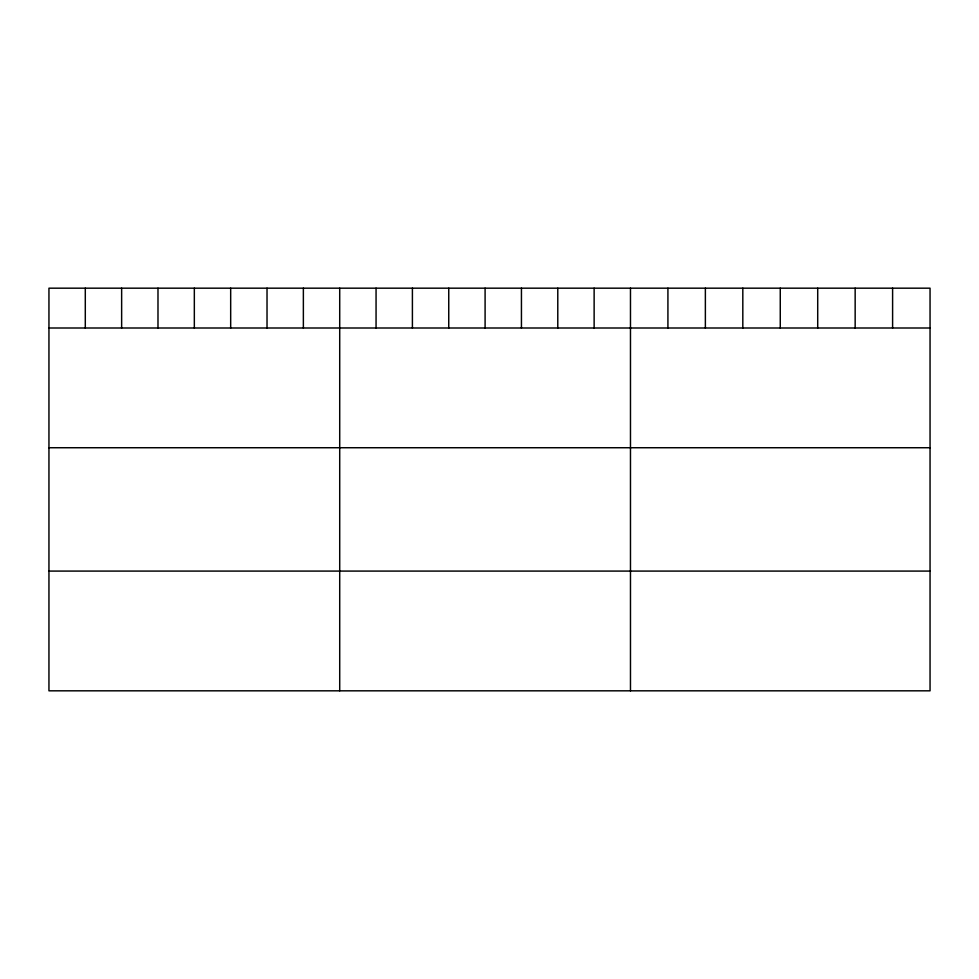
<?xml version="1.0" encoding="UTF-8"?>
<svg xmlns="http://www.w3.org/2000/svg" width="979" height="979" viewBox="0 0 979 979"><rect width="100%" height="100%" fill="white"/><g stroke="black" fill="none" stroke-linecap="round" stroke-linejoin="round"><path stroke-width="1.47" d="M930.05 328.002L930.05 690.819L48.95 690.819L48.95 288.181L930.05 288.181L930.05 328.002L48.95 328.002M48.95 447.733L930.05 447.733M48.95 571.087L930.05 571.087M892.603 288.181L892.603 328.002M855.156 288.181L855.156 328.002M817.71 288.181L817.71 328.002M780.263 288.181L780.263 328.002M742.816 288.181L742.816 328.002M705.369 288.181L705.369 328.002M667.923 288.181L667.923 328.002M630.476 288.181L630.476 690.819M594.131 288.181L594.131 328.002M557.785 288.181L557.785 328.002M521.44 288.181L521.44 328.002M485.094 288.181L485.094 328.002M448.749 288.181L448.749 328.002M412.404 288.181L412.404 328.002M376.058 288.181L376.058 328.002M339.713 288.181L339.713 690.819M303.368 288.181L303.368 328.002M267.022 288.181L267.022 328.002M230.677 288.181L230.677 328.002M194.332 288.181L194.332 328.002M157.986 288.181L157.986 328.002M121.641 288.181L121.641 328.002M85.295 288.181L85.295 328.002"/></g></svg>
